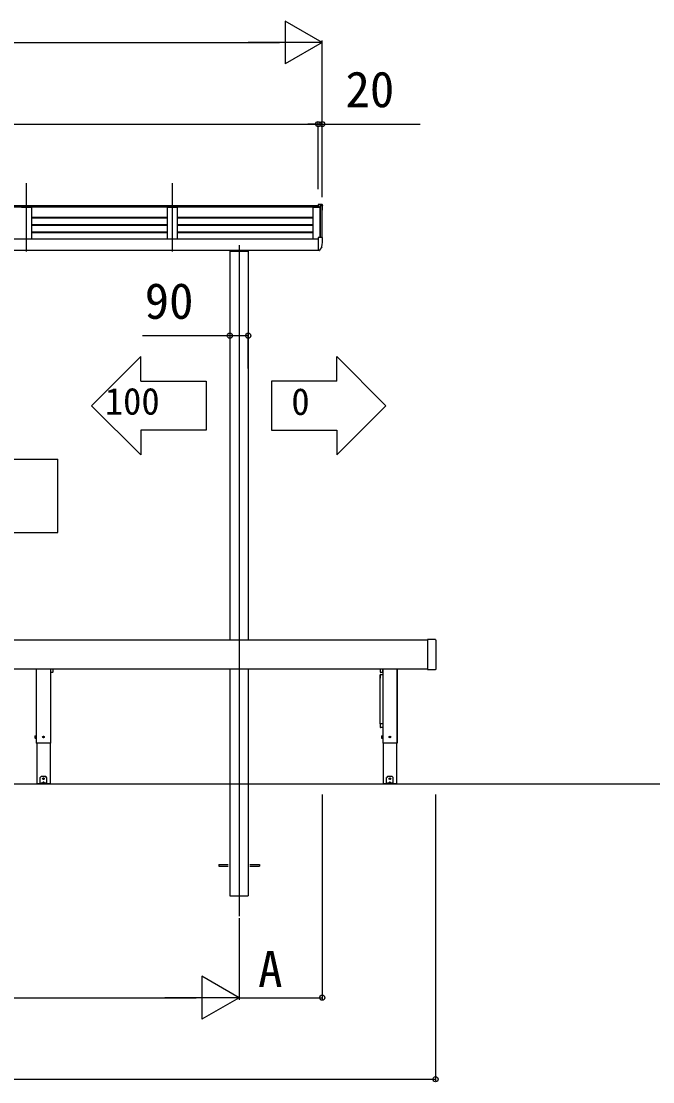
# Model space of a CAD drawing. Units: millimetres, scale not verified. Extents: x -1050 to 1050, y -1566 to 1557.
# Drawn here: x -275 to 35, y 636 to 1156 of the extents above; entities that cross this region are included whole.
import ezdxf
from ezdxf.enums import TextEntityAlignment as Align

# ---------------------------------------------------------------- set-up
doc = ezdxf.new("R2010")
doc.units = ezdxf.units.MM
doc.header["$LTSCALE"] = 8
for name, color, linetype in [('0-1_USER1', 3, 'Continuous'), ('0-4_YKK_12', 2, 'Continuous'), ('0-5_YKK_13', 4, 'Continuous'), ('0-6_YKK_A1', 4, 'Continuous'), ('0-7_YKK_D', 6, 'Continuous'), ('0-9_YSS_K', 3, 'Continuous')]:
    doc.layers.add(name, color=color, linetype=linetype)
doc.styles.add('ＭＳ ゴシック', font='')
doc.styles.get('ＭＳ ゴシック').set_extended_font_data('MS Gothic')

msp = doc.modelspace()

# ---------------------------------------------------------------- linework, layer by layer
at = {"layer": '0-1_USER1'}
for p, q in [((-216.323, 991.586), (-240.426, 967.483)), ((-216.323, 979.534), (-216.323, 991.586)), ((-120.056, 991.586), (-95.953, 967.483)), ((-120.056, 979.534), (-120.056, 991.586)), ((-216.323, 943.38), (-240.426, 967.483)), ((-120.056, 943.38), (-95.953, 967.483)), ((-216.323, 955.431), (-216.323, 943.38)), ((-120.056, 955.431), (-120.056, 943.38)), ((-436.94, 941.285), (-256.94, 941.285))]:
    msp.add_line(p, q, dxfattribs=at)
for points in [[(-216.323, 979.534), (-184.186, 979.534), (-184.186, 955.431), (-216.323, 955.431)], [(-120.056, 979.534), (-152.193, 979.534), (-152.193, 955.431), (-120.056, 955.431)], [(-436.94, 941.285), (-436.94, 905.285), (-256.94, 905.285), (-256.94, 941.285)]]:
    msp.add_lwpolyline(points, dxfattribs=at)
at = {"layer": '0-4_YKK_12'}
for p, q in [((-272.448, 1076.683), (-272.448, 1043.185)), ((-200.848, 1076.683), (-200.848, 1043.185)), ((-168.048, 1046.243), (-168.048, 716.886))]:
    msp.add_line(p, q, dxfattribs=at)
at = {"layer": '0-5_YKK_13'}
for p, q in [((-128.343, 1066.226), (-129.248, 1066.226)), ((-129.248, 1066.226), (-129.248, 1064.984)), ((-127.332, 1066.173), (-128.343, 1066.226)), ((-127.048, 1065.873), (-127.048, 1065.826)), ((-128.343, 1050.106), (-129.248, 1050.106)), ((-129.248, 1050.106), (-129.248, 1043.87)), ((-127.332, 1050.053), (-128.343, 1050.106)), ((-127.048, 1049.754), (-127.048, 1049.706)), ((-129.248, 1045.585), (-129.248, 1045.53)), ((-129.248, 1043.806), (-129.248, 1043.87)), ((-129.248, 1043.806), (-129.248, 1043.606)), ((-129.098, 1043.606), (-129.248, 1043.606)), ((-128.764, 1043.606), (-129.098, 1043.606)), ((-127.499, 1045.496), (-128.504, 1043.756)), ((-178.048, 742.336), (-178.048, 741.436)), ((-178.048, 742.336), (-173.348, 742.336)), ((-178.048, 741.436), (-173.348, 741.436)), ((-162.748, 742.336), (-158.048, 742.336)), ((-162.748, 741.436), (-158.048, 741.436)), ((-158.048, 742.336), (-158.048, 741.436))]:
    msp.add_line(p, q, dxfattribs=at)
for centre, radius, start, end in [((-127.348, 1065.873), 0.3, 0, 87), ((-147.248, 1065.826), 20.2, 351.93102, 0), ((-147.248, 1049.706), 20.2, 348.09787, 0), ((-127.348, 1049.754), 0.3, 0, 87), ((-128.764, 1043.906), 0.3, 270, 330), ((-127.629, 1045.571), 0.15, 330, 348.09787)]:
    msp.add_arc(centre, radius, start, end, dxfattribs=at)
at = {"layer": '0-6_YKK_A1'}
for p, q in [((-128.218, 1064.984), (-559.878, 1064.984)), ((-558.848, 1065.714), (-129.248, 1065.714)), ((-274.85, 1064.892), (-274.366, 1064.899)), ((-274.366, 1064.899), (-270.531, 1064.899)), ((-270.531, 1064.899), (-270.047, 1064.892)), ((-269.948, 1064.793), (-269.948, 1049.467)), ((-203.348, 1064.793), (-203.348, 1049.467)), ((-203.25, 1064.892), (-202.766, 1064.899)), ((-202.766, 1064.899), (-198.931, 1064.899)), ((-198.931, 1064.899), (-198.447, 1064.892)), ((-198.348, 1064.793), (-198.348, 1049.467)), ((-131.748, 1049.467), (-131.748, 1064.984)), ((-131.748, 1064.899), (-128.218, 1064.899)), ((-128.218, 1065.556), (-128.161, 1065.713)), ((-128.218, 1050.1), (-128.218, 1065.556)), ((-128.148, 1050.096), (-128.148, 1065.737)), ((-128.062, 1065.779), (-127.343, 1065.741)), ((-127.248, 1050.037), (-127.248, 1065.641)), ((-203.348, 1059.903), (-269.948, 1059.903)), ((-203.348, 1059.605), (-269.948, 1059.605)), ((-131.748, 1059.903), (-198.348, 1059.903)), ((-131.748, 1059.605), (-198.348, 1059.605)), ((-203.351, 1052.34), (-269.951, 1052.34)), ((-203.348, 1056.273), (-269.948, 1056.273)), ((-203.348, 1055.975), (-269.948, 1055.975)), ((-203.348, 1052.644), (-269.948, 1052.644)), ((-131.751, 1052.34), (-198.351, 1052.34)), ((-131.748, 1056.273), (-198.348, 1056.273)), ((-131.748, 1055.975), (-198.348, 1055.975)), ((-131.748, 1052.644), (-198.348, 1052.644)), ((-558.848, 1049.467), (-129.248, 1049.467)), ((-558.848, 1043.835), (-129.248, 1043.835)), ((-172.568, 1043.835), (-172.568, 852.386)), ((-172.568, 1043.362), (-163.528, 1043.362)), ((-170.798, 1043.835), (-170.798, 1043.362)), ((-165.298, 1043.835), (-165.298, 1043.362)), ((-163.528, 1043.835), (-163.528, 852.386)), ((-75.648, 852.386), (-342.548, 852.386)), ((-75.648, 852.536), (-75.648, 852.295)), ((-71.69, 852.636), (-75.548, 852.636)), ((-71.619, 852.607), (-71.609, 852.597)), ((-71.387, 852.375), (-71.609, 852.597)), ((-71.387, 852.375), (-71.377, 852.365)), ((-71.348, 838.278), (-71.348, 852.295)), ((-75.648, 838.186), (-342.548, 838.186)), ((-267.556, 838.186), (-267.556, 801.886)), ((-267.548, 838.186), (-267.548, 801.886)), ((-260.548, 838.186), (-260.548, 801.886)), ((-260.54, 838.186), (-260.54, 801.886)), ((-259.328, 836.766), (-259.328, 838.186)), ((-172.568, 838.186), (-172.568, 726.886)), ((-163.528, 838.186), (-163.528, 726.886)), ((-98.769, 838.186), (-98.769, 836.766)), ((-97.549, 838.186), (-97.549, 838.176)), ((-97.549, 838.186), (-97.549, 801.886)), ((-97.541, 838.186), (-97.541, 801.886)), ((-97.529, 836.766), (-97.529, 838.186)), ((-90.541, 838.186), (-90.541, 801.886)), ((-90.541, 838.186), (-90.541, 801.886)), ((-90.533, 838.186), (-90.533, 801.886)), ((-71.609, 837.975), (-71.387, 838.197)), ((-71.377, 838.207), (-71.387, 838.197)), ((-260.468, 836.666), (-259.428, 836.666)), ((-98.768, 835.452), (-98.768, 833.737)), ((-98.748, 811.328), (-98.748, 835.398)), ((-98.669, 836.666), (-97.629, 836.666)), ((-98.668, 835.552), (-97.628, 835.552)), ((-98.668, 835.527), (-97.628, 835.527)), ((-98.648, 835.49), (-97.648, 835.49)), ((-75.548, 837.936), (-71.69, 837.936)), ((-71.609, 837.975), (-71.619, 837.965)), ((-98.768, 811.273), (-98.768, 811.259)), ((-98.768, 811.259), (-98.768, 811.206)), ((-98.768, 811.206), (-98.768, 810.95)), ((-98.768, 810.95), (-98.768, 809.781)), ((-97.628, 811.365), (-98.668, 811.365)), ((-97.628, 809.457), (-98.668, 809.457)), ((-268.228, 805.386), (-268.183, 805.464)), ((-268.228, 805.386), (-268.228, 804.386)), ((-268.228, 804.386), (-268.183, 804.309)), ((-268.183, 805.464), (-267.828, 805.464)), ((-268.183, 805.175), (-267.828, 805.175)), ((-268.183, 804.598), (-267.828, 804.598)), ((-268.183, 804.309), (-267.828, 804.309)), ((-267.828, 805.464), (-267.828, 804.309)), ((-267.708, 805.511), (-267.548, 805.511)), ((-260.54, 801.886), (-267.556, 801.886)), ((-267.313, 801.886), (-267.313, 781.886)), ((-264.273, 804.936), (-264.162, 804.938)), ((-264.273, 804.836), (-264.162, 804.834)), ((-264.162, 804.938), (-264.11, 804.948)), ((-264.162, 804.834), (-264.11, 804.824)), ((-264.1, 805), (-264.11, 804.948)), ((-264.1, 804.772), (-264.11, 804.824)), ((-264.098, 805.111), (-264.1, 805)), ((-264.098, 804.662), (-264.1, 804.772)), ((-263.998, 805.111), (-263.996, 805)), ((-263.998, 804.662), (-263.996, 804.772)), ((-263.996, 805), (-263.986, 804.948)), ((-263.996, 804.772), (-263.986, 804.824)), ((-263.934, 804.938), (-263.986, 804.948)), ((-263.934, 804.834), (-263.986, 804.824)), ((-263.824, 804.936), (-263.934, 804.938)), ((-263.824, 804.836), (-263.934, 804.834)), ((-260.783, 801.886), (-260.783, 781.886)), ((-98.221, 805.386), (-98.176, 805.464)), ((-98.221, 805.386), (-98.221, 804.386)), ((-98.221, 804.386), (-98.176, 804.309)), ((-98.176, 805.464), (-97.821, 805.464)), ((-98.176, 805.175), (-97.821, 805.175)), ((-98.176, 804.598), (-97.821, 804.598)), ((-98.176, 804.309), (-97.821, 804.309)), ((-97.821, 805.464), (-97.821, 804.309)), ((-97.701, 805.511), (-97.541, 805.511)), ((-90.533, 801.886), (-97.549, 801.886)), ((-97.306, 801.886), (-97.306, 781.886)), ((-94.265, 804.936), (-94.154, 804.938)), ((-94.265, 804.836), (-94.154, 804.834)), ((-94.154, 804.938), (-94.103, 804.948)), ((-94.154, 804.834), (-94.103, 804.824)), ((-94.093, 805), (-94.103, 804.948)), ((-94.093, 804.772), (-94.103, 804.824)), ((-94.091, 805.111), (-94.093, 805)), ((-94.091, 804.662), (-94.093, 804.772)), ((-93.991, 805.111), (-93.989, 805)), ((-93.991, 804.662), (-93.989, 804.772)), ((-93.989, 805), (-93.979, 804.948)), ((-93.989, 804.772), (-93.979, 804.824)), ((-93.927, 804.938), (-93.979, 804.948)), ((-93.927, 804.834), (-93.979, 804.824)), ((-93.816, 804.936), (-93.927, 804.938)), ((-93.816, 804.836), (-93.927, 804.834)), ((-90.776, 801.886), (-90.776, 781.886)), ((-260.783, 781.886), (-267.313, 781.886)), ((-265.648, 782.186), (-265.648, 784.903)), ((-265.648, 782.136), (-265.648, 782.186)), ((-265.648, 781.886), (-265.648, 782.136)), ((-265.648, 782.136), (-265.59, 782.136)), ((-265.59, 781.886), (-265.648, 781.886)), ((-265.148, 785.486), (-265.59, 785.045)), ((-265.59, 782.136), (-265.148, 782.136)), ((-262.948, 785.486), (-265.148, 785.486)), ((-262.948, 782.136), (-265.148, 782.136)), ((-262.948, 781.886), (-265.148, 781.886)), ((-264.192, 782.632), (-264.638, 782.186)), ((-264.448, 782.229), (-264.448, 782.186)), ((-264.448, 782.186), (-263.648, 782.186)), ((-264.398, 782.136), (-263.698, 782.136)), ((-264.273, 784.436), (-264.162, 784.438)), ((-264.273, 784.336), (-264.162, 784.334)), ((-264.162, 784.438), (-264.11, 784.448)), ((-264.162, 784.334), (-264.11, 784.324)), ((-264.1, 784.5), (-264.11, 784.448)), ((-264.1, 784.272), (-264.11, 784.324)), ((-264.098, 784.611), (-264.1, 784.5)), ((-264.098, 784.162), (-264.1, 784.272)), ((-263.998, 784.611), (-263.996, 784.5)), ((-263.998, 784.162), (-263.996, 784.272)), ((-263.996, 784.5), (-263.986, 784.448)), ((-263.996, 784.272), (-263.986, 784.324)), ((-263.934, 784.438), (-263.986, 784.448)), ((-263.934, 784.334), (-263.986, 784.324)), ((-263.824, 784.436), (-263.934, 784.438)), ((-263.824, 784.336), (-263.934, 784.334)), ((-263.458, 782.186), (-263.904, 782.632)), ((-263.648, 782.229), (-263.648, 782.186)), ((-262.507, 785.045), (-262.948, 785.486)), ((-262.948, 781.886), (-262.948, 782.136)), ((-262.948, 782.136), (-262.507, 782.136)), ((-262.507, 781.886), (-262.948, 781.886)), ((-262.507, 782.136), (-262.448, 782.136)), ((-262.448, 782.186), (-262.448, 784.903)), ((-262.448, 782.186), (-262.448, 782.136)), ((-90.776, 781.886), (-97.306, 781.886)), ((-95.641, 782.186), (-95.641, 784.903)), ((-95.641, 782.136), (-95.641, 782.186)), ((-95.641, 781.886), (-95.641, 782.136)), ((-95.641, 782.136), (-95.582, 782.136)), ((-95.582, 781.886), (-95.641, 781.886)), ((-95.141, 785.486), (-95.582, 785.045)), ((-95.582, 782.136), (-95.141, 782.136)), ((-92.941, 785.486), (-95.141, 785.486)), ((-92.941, 782.136), (-95.141, 782.136)), ((-92.941, 781.886), (-95.141, 781.886)), ((-94.185, 782.632), (-94.631, 782.186)), ((-94.441, 782.229), (-94.441, 782.186)), ((-94.441, 782.186), (-93.641, 782.186)), ((-94.391, 782.136), (-93.691, 782.136)), ((-94.265, 784.436), (-94.154, 784.438)), ((-94.265, 784.336), (-94.154, 784.334)), ((-94.154, 784.438), (-94.103, 784.448)), ((-94.154, 784.334), (-94.103, 784.324)), ((-94.093, 784.5), (-94.103, 784.448)), ((-94.093, 784.272), (-94.103, 784.324)), ((-94.091, 784.611), (-94.093, 784.5)), ((-94.091, 784.162), (-94.093, 784.272)), ((-93.991, 784.611), (-93.989, 784.5)), ((-93.991, 784.162), (-93.989, 784.272)), ((-93.989, 784.5), (-93.979, 784.448)), ((-93.989, 784.272), (-93.979, 784.324)), ((-93.927, 784.438), (-93.979, 784.448)), ((-93.927, 784.334), (-93.979, 784.324)), ((-93.816, 784.436), (-93.927, 784.438)), ((-93.816, 784.336), (-93.927, 784.334)), ((-93.451, 782.186), (-93.896, 782.632)), ((-93.641, 782.229), (-93.641, 782.186)), ((-92.499, 785.045), (-92.941, 785.486)), ((-92.941, 781.886), (-92.941, 782.136)), ((-92.941, 782.136), (-92.499, 782.136)), ((-92.499, 781.886), (-92.941, 781.886)), ((-92.499, 782.136), (-92.441, 782.136)), ((-92.441, 782.186), (-92.441, 784.903)), ((-92.441, 782.186), (-92.441, 782.136)), ((-172.568, 726.886), (-163.528, 726.886))]:
    msp.add_line(p, q, dxfattribs=at)
for points in [[(-75.648, 852.295), (-75.648, 838.278), (-75.648, 838.036)], [(-98.768, 809.781), (-98.768, 809.577), (-98.768, 809.557)], [(-267.548, 804.261), (-267.708, 804.261), (-267.708, 805.511)], [(-97.541, 804.261), (-97.701, 804.261), (-97.701, 805.511)], [(-265.148, 782.136), (-265.148, 781.886), (-265.59, 781.886)], [(-262.448, 782.136), (-262.448, 781.886), (-262.507, 781.886)], [(-95.141, 782.136), (-95.141, 781.886), (-95.582, 781.886)], [(-92.441, 782.136), (-92.441, 781.886), (-92.499, 781.886)]]:
    msp.add_lwpolyline(points, dxfattribs=at)
for points in [[(-267.828, 805.461), (-267.708, 805.461), (-267.708, 804.311), (-267.828, 804.311)], [(-97.821, 805.461), (-97.701, 805.461), (-97.701, 804.311), (-97.821, 804.311)]]:
    msp.add_lwpolyline(points, close=True, dxfattribs=at)
for centre, radius in [((-264.048, 804.886), 0.4), ((-263.836, 804.674), 0.03), ((-94.041, 804.886), 0.4), ((-93.829, 804.674), 0.03), ((-264.048, 784.386), 0.4), ((-263.836, 784.174), 0.03), ((-94.041, 784.386), 0.4), ((-93.829, 784.174), 0.03)]:
    msp.add_circle(centre, radius, dxfattribs=at)
for centre, radius, start, end in [((-274.848, 1064.792), 0.0997, 90.66782, 179.85648), ((-270.048, 1064.792), 0.0997, 359.84961, 89.33225), ((-203.248, 1064.792), 0.0997, 90.66782, 179.85648), ((-198.448, 1064.792), 0.0997, 359.84961, 89.33225), ((-128.067, 1065.679), 0.1, 87, 160), ((-127.348, 1065.641), 0.1, 0, 87), ((-75.548, 852.536), 0.1, 90, 180), ((-71.69, 852.536), 0.1, 45, 90), ((-71.448, 852.295), 0.1, 0, 45), ((-71.448, 838.278), 0.1, 315, 0), ((-260.468, 836.766), 0.1, 223.92867, 270), ((-259.428, 836.766), 0.1, 270, 0), ((-98.669, 836.766), 0.1, 180, 270), ((-98.668, 835.452), 0.1, 90, 180), ((-98.672, 835.431), 0.0964, 87.79679, 177.6127), ((-98.68, 833.737), 0.0881, 180.33509, 219.38129), ((-98.652, 835.394), 0.0964, 87.79679, 177.6127), ((-97.644, 835.394), 0.0964, 6.84841, 92.20321), ((-97.629, 836.766), 0.1, 270, 0), ((-97.628, 835.452), 0.1, 37.44287, 90), ((-97.627, 835.425), 0.103, 40.31355, 90.66766), ((-75.548, 838.036), 0.1, 180, 270), ((-71.69, 838.036), 0.1, 270, 315), ((-98.672, 811.269), 0.0964, 87.79679, 177.6127), ((-98.668, 809.557), 0.1, 180, 270), ((-97.624, 811.269), 0.0964, 38.24694, 92.20321), ((-97.628, 809.557), 0.1, 270, 322.55713), ((-267.973, 805.319), 0.256, 145.61708, 214.38292), ((-267.973, 804.453), 0.256, 145.61708, 214.38292), ((-267.273, 804.886), 0.955, 162.41276, 197.58724), ((-264.048, 804.886), 0.23, 167.44414, 192.55586), ((-264.048, 804.886), 0.23, 77.44414, 102.55586), ((-264.048, 804.886), 0.23, 257.44414, 282.55586), ((-264.048, 804.886), 0.23, 347.44414, 12.55586), ((-97.965, 805.319), 0.256, 145.61708, 214.38292), ((-97.965, 804.453), 0.256, 145.61708, 214.38292), ((-97.265, 804.886), 0.955, 162.41276, 197.58724), ((-94.041, 804.886), 0.23, 167.44414, 192.55586), ((-94.041, 804.886), 0.23, 77.44414, 102.55586), ((-94.041, 804.886), 0.23, 257.44414, 282.55586), ((-94.041, 804.886), 0.23, 347.44414, 12.55586), ((-265.448, 784.903), 0.2, 135, 180), ((-264.348, 782.229), 0.1, 126.03188, 180), ((-264.398, 782.186), 0.05, 180, 270), ((-264.048, 781.816), 0.61, 53.96812, 126.03188), ((-264.048, 784.386), 0.23, 167.44414, 192.55586), ((-264.048, 784.386), 0.23, 77.44414, 102.55586), ((-264.048, 784.386), 0.23, 257.44414, 282.55586), ((-264.048, 784.386), 0.23, 347.44414, 12.55586), ((-263.698, 782.186), 0.05, 270, 0), ((-263.748, 782.229), 0.1, 0, 53.96812), ((-262.648, 784.903), 0.2, 0, 45), ((-95.441, 784.903), 0.2, 135, 180), ((-94.341, 782.229), 0.1, 126.03188, 180), ((-94.391, 782.186), 0.05, 180, 270), ((-94.041, 781.816), 0.61, 53.96812, 126.03188), ((-94.041, 784.386), 0.23, 167.44414, 192.55586), ((-94.041, 784.386), 0.23, 77.44414, 102.55586), ((-94.041, 784.386), 0.23, 257.44414, 282.55586), ((-94.041, 784.386), 0.23, 347.44414, 12.55586), ((-93.691, 782.186), 0.05, 270, 0), ((-93.741, 782.229), 0.1, 0, 53.96812), ((-92.641, 784.903), 0.2, 0, 45)]:
    msp.add_arc(centre, radius, start, end, dxfattribs=at)
for centre, major_axis, ratio, start_param, end_param in [((-264.588, 782.186), (0.0688, 0.0425), 0.381966, 2.1243707, 3.695167), ((-264.048, 782.343), (0, -0.354), 0.707107, 2.5261129, 3.7570724), ((-263.508, 782.186), (0.0688, -0.0425), 0.381966, 5.7296109, 7.3004073), ((-94.581, 782.186), (0.0688, 0.0425), 0.381966, 2.1243707, 3.695167), ((-94.041, 782.343), (0, -0.354), 0.707107, 2.5261129, 3.7570724), ((-93.501, 782.186), (0.0688, -0.0425), 0.381966, 5.7296109, 7.3004073)]:
    msp.add_ellipse(centre, major_axis=major_axis, ratio=ratio, start_param=start_param, end_param=end_param, dxfattribs=at)
at = {"layer": '0-7_YKK_D'}
for p, q in [((-127.248, 1145.714), (-145.435, 1156.214)), ((-145.435, 1156.214), (-145.435, 1135.214)), ((-539.848, 1145.714), (-148.248, 1145.714)), ((-127.248, 1145.714), (-163.621, 1145.714)), ((-127.248, 1145.714), (-145.435, 1135.214)), ((-127.248, 1069.804), (-127.248, 1146.714)), ((-558.848, 1105.714), (-129.248, 1105.714)), ((-129.248, 1105.714), (-134.348, 1105.714)), ((-129.248, 1073.737), (-129.248, 1106.714)), ((-129.248, 1073.737), (-129.248, 1106.714)), ((-129.248, 1105.714), (-127.248, 1105.714)), ((-127.248, 1073.153), (-127.248, 1106.714)), ((-127.248, 1105.714), (-79.139, 1105.714)), ((-163.528, 985.745), (-163.528, 1002.839)), ((-127.248, 776.624), (-127.248, 675.886)), ((-71.598, 776.624), (-71.598, 635.886)), ((-168.048, 715.886), (-168.048, 675.886)), ((-168.048, 715.886), (-168.048, 675.886)), ((-168.048, 676.886), (-186.235, 687.386)), ((-186.235, 687.386), (-186.235, 666.386)), ((-499.048, 676.886), (-189.048, 676.886)), ((-168.048, 676.886), (-204.421, 676.886)), ((-168.048, 676.886), (-186.235, 666.386)), ((-168.048, 676.886), (-127.248, 676.886)), ((-616.498, 636.886), (-71.598, 636.886))]:
    msp.add_line(p, q, dxfattribs=at)
msp.add_lwpolyline([(-163.528, 1001.839), (-172.568, 1001.839), (-215.441, 1001.839)], dxfattribs=at)
for centre in [(-129.248, 1105.714), (-129.248, 1105.714), (-127.248, 1105.714), (-172.568, 1001.839), (-163.528, 1001.839), (-127.248, 676.886), (-71.598, 636.886)]:
    msp.add_circle(centre, 1.275, dxfattribs=at)
at = {"layer": '0-9_YSS_K'}
msp.add_line((-707.913, 781.886), (543.417, 781.886), dxfattribs=at)

# ---------------------------------------------------------------- texts
at = {"layer": '0-1_USER1', "style": 'ＭＳ ゴシック'}
for s, p in [('100', (-233.921, 959.127)), ('0', (-142.383, 958.963))]:
    msp.add_text(s, height=13.2, dxfattribs=at).set_placement(p, align=Align.BOTTOM_LEFT)
at = {"layer": '0-7_YKK_D', "style": 'ＭＳ ゴシック'}
for s, p in [('20', (-115.821, 1108.714)), ('90', (-214.35, 1004.839)), ('A', (-158.694, 676.886))]:
    msp.add_text(s, height=17.6, dxfattribs=at).set_placement(p, align=Align.BOTTOM_LEFT)

doc.saveas('drawing.dxf')
